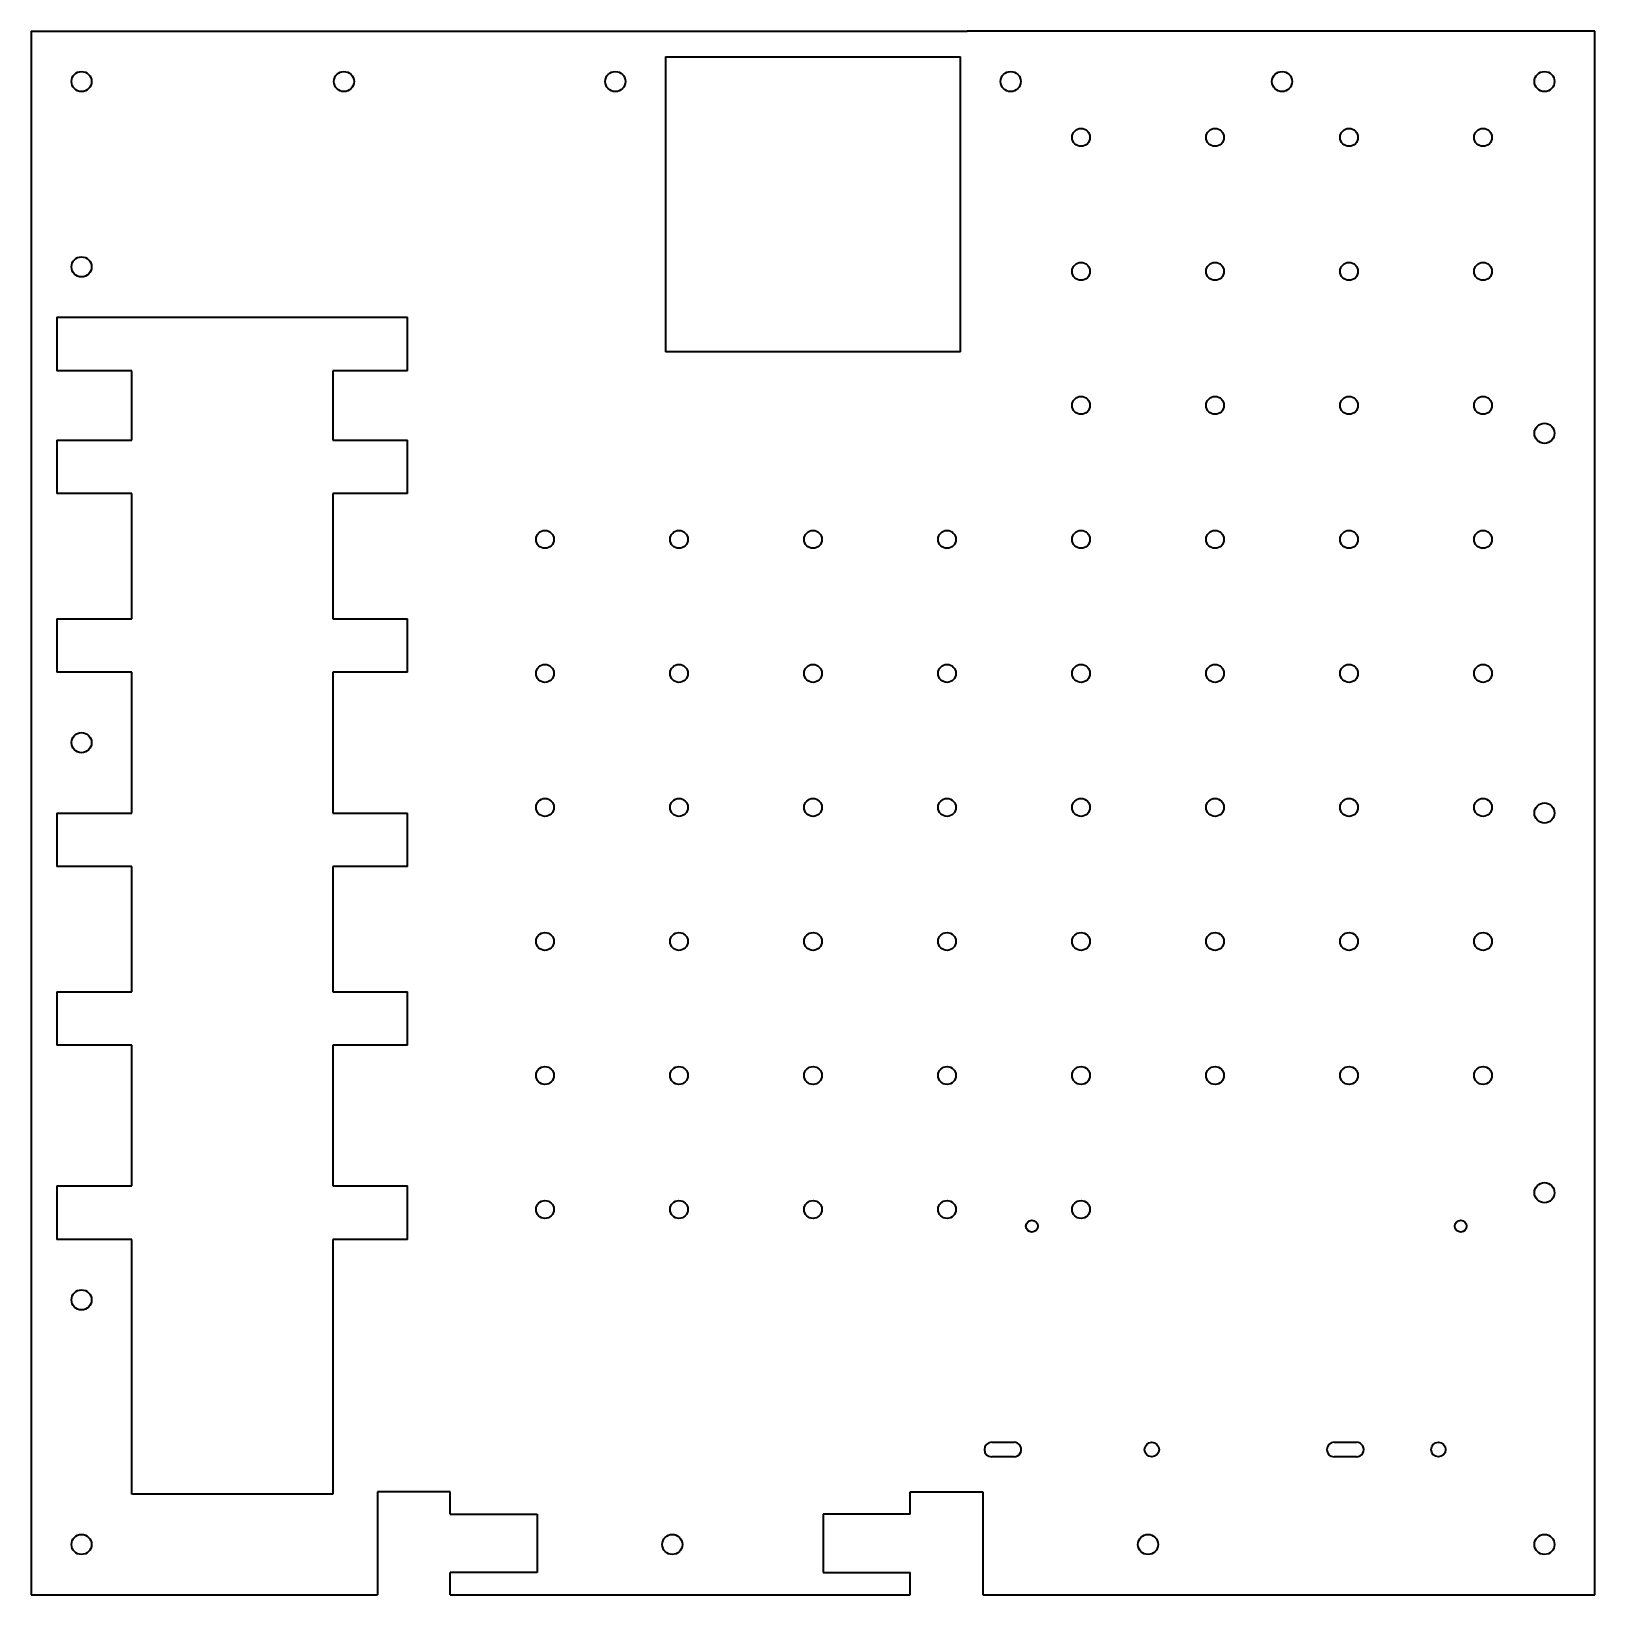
# Model space of a CAD drawing. Extents: x 222 to 922, y 77 to 777.
import ezdxf

# ---------------------------------------------------------------- set-up
doc = ezdxf.new("R2010")
doc.units = 0

msp = doc.modelspace()

# ---------------------------------------------------------------- linework, layer by layer
at = {"color": 7, "lineweight": 35}
for p, q in [((222.475708, 776.812805), (641.475708, 776.812805)), ((222.475708, 776.812805), (222.475708, 644.312805)), ((922.475708, 776.812805), (641.475708, 776.812805)), ((922.475708, 76.812805), (922.475708, 776.812805)), ((506.475708, 765.312805), (638.475708, 765.312805)), ((506.475708, 765.312805), (506.475708, 633.312805)), ((638.475708, 633.312805), (638.475708, 765.312805)), ((222.475708, 644.312805), (222.475708, 76.812805)), ((233.975708, 648.812805), (233.975708, 624.812805)), ((233.975708, 648.812805), (390.975708, 648.812805)), ((390.975708, 624.812805), (390.975708, 648.812805)), ((638.475708, 633.312805), (506.475708, 633.312805)), ((267.475708, 624.812805), (233.975708, 624.812805)), ((267.475708, 593.812805), (267.475708, 624.812805)), ((357.475708, 624.812805), (357.475708, 593.812805)), ((390.975708, 624.812805), (357.475708, 624.812805)), ((233.975708, 593.812805), (233.975708, 569.812805)), ((233.975708, 593.812805), (267.475708, 593.812805)), ((357.475708, 593.812805), (390.975708, 593.812805)), ((390.975708, 569.812805), (390.975708, 593.812805)), ((267.475708, 569.812805), (233.975708, 569.812805)), ((267.475708, 513.812805), (267.475708, 569.812805)), ((390.975708, 569.812805), (357.475708, 569.812805)), ((357.475708, 569.812805), (357.475708, 513.812805)), ((233.975708, 513.812805), (233.975708, 489.812805)), ((233.975708, 513.812805), (267.475708, 513.812805)), ((357.475708, 513.812805), (390.975708, 513.812805)), ((390.975708, 489.812805), (390.975708, 513.812805)), ((267.475708, 489.812805), (233.975708, 489.812805)), ((267.475708, 426.812805), (267.475708, 489.812805)), ((390.975708, 489.812805), (357.475708, 489.812805)), ((357.475708, 489.812805), (357.475708, 426.812805)), ((233.975708, 426.812805), (233.975708, 402.812805)), ((233.975708, 426.812805), (267.475708, 426.812805)), ((357.475708, 426.812805), (390.975708, 426.812805)), ((390.975708, 402.812805), (390.975708, 426.812805)), ((267.475708, 402.812805), (233.975708, 402.812805)), ((267.475708, 346.812805), (267.475708, 402.812805)), ((390.975708, 402.812805), (357.475708, 402.812805)), ((357.475708, 402.812805), (357.475708, 346.812805)), ((233.975708, 346.812805), (233.975708, 322.812805)), ((233.975708, 346.812805), (267.475708, 346.812805)), ((357.475708, 346.812805), (390.975708, 346.812805)), ((390.975708, 322.812805), (390.975708, 346.812805)), ((267.475708, 322.812805), (233.975708, 322.812805)), ((267.475708, 259.812805), (267.475708, 322.812805)), ((390.975708, 322.812805), (357.475708, 322.812805)), ((357.475708, 322.812805), (357.475708, 259.812805)), ((233.975708, 259.812805), (233.975708, 235.812805)), ((233.975708, 259.812805), (267.475708, 259.812805)), ((357.475708, 259.812805), (390.975708, 259.812805)), ((390.975708, 235.812805), (390.975708, 259.812805)), ((267.475708, 235.812805), (233.975708, 235.812805)), ((267.475708, 121.812805), (267.475708, 235.812805)), ((390.975708, 235.812805), (357.475708, 235.812805)), ((357.475708, 235.812805), (357.475708, 121.812805)), ((357.475708, 121.812805), (267.475708, 121.812805)), ((377.475708, 122.812805), (377.475708, 76.812805)), ((409.975708, 122.812805), (377.475708, 122.812805)), ((615.975708, 122.812805), (648.475708, 122.812805)), ((648.475708, 122.812805), (648.475708, 76.812805)), ((409.975708, 112.812805), (448.975708, 112.812805)), ((448.975708, 112.812805), (448.975708, 86.812805)), ((576.975708, 112.812805), (576.975708, 86.812805)), ((615.975708, 112.812805), (576.975708, 112.812805)), ((448.975708, 86.812805), (409.975708, 86.812805)), ((576.975708, 86.812805), (615.975708, 86.812805)), ((222.475708, 76.812805), (357.475708, 76.812805)), ((357.475708, 76.812805), (377.475708, 76.812805)), ((409.975708, 76.812805), (615.975708, 76.812805)), ((648.475708, 76.812805), (922.475708, 76.812805))]:
    msp.add_line(p, q, dxfattribs=at)
at = {"color": 7, "lineweight": 35, "ltscale": 0.25}
for p, q in [((652.475708, 145.062805), (662.475708, 145.062805)), ((805.775696, 145.062805), (815.775696, 145.062805)), ((662.475708, 138.562805), (652.475708, 138.562805)), ((815.775696, 138.562805), (805.775696, 138.562805)), ((409.975708, 112.812805), (409.975708, 122.812805)), ((615.975708, 112.812805), (615.975708, 122.812805)), ((409.975708, 76.812805), (409.975708, 86.812805)), ((615.975708, 76.812805), (615.975708, 86.812805))]:
    msp.add_line(p, q, dxfattribs=at)
at = {"color": 7, "lineweight": 35}
for centre, radius in [((244.975708, 754.312805), 4.5), ((362.475708, 754.312805), 4.5), ((483.975708, 754.312805), 4.5), ((660.975708, 754.312805), 4.5), ((782.475708, 754.312805), 4.5), ((899.975708, 754.312805), 4.5), ((692.475708, 729.312805), 4), ((752.475708, 729.312805), 4), ((812.475708, 729.312805), 4), ((872.475708, 729.312805), 4), ((244.975708, 671.312805), 4.5), ((692.475708, 669.312805), 4), ((752.475708, 669.312805), 4), ((812.475708, 669.312805), 4), ((872.475708, 669.312805), 4), ((692.475708, 609.312805), 4), ((752.475708, 609.312805), 4), ((812.475708, 609.312805), 4), ((872.475708, 609.312805), 4), ((899.975708, 596.812805), 4.5), ((452.475708, 549.312805), 4), ((512.475708, 549.312805), 4), ((572.475708, 549.312805), 4), ((632.475708, 549.312805), 4), ((692.475708, 549.312805), 4), ((752.475708, 549.312805), 4), ((812.475708, 549.312805), 4), ((872.475708, 549.312805), 4), ((452.475708, 489.312805), 4), ((512.475708, 489.312805), 4), ((572.475708, 489.312805), 4), ((632.475708, 489.312805), 4), ((692.475708, 489.312805), 4), ((752.475708, 489.312805), 4), ((812.475708, 489.312805), 4), ((872.475708, 489.312805), 4), ((244.975708, 458.312805), 4.5), ((452.475708, 429.312805), 4), ((512.475708, 429.312805), 4), ((572.475708, 429.312805), 4), ((632.475708, 429.312805), 4), ((692.475708, 429.312805), 4), ((752.475708, 429.312805), 4), ((812.475708, 429.312805), 4), ((872.475708, 429.312805), 4), ((899.975708, 426.812805), 4.5), ((452.475708, 369.312805), 4), ((512.475708, 369.312805), 4), ((572.475708, 369.312805), 4), ((632.475708, 369.312805), 4), ((692.475708, 369.312805), 4), ((752.475708, 369.312805), 4), ((812.475708, 369.312805), 4), ((872.475708, 369.312805), 4), ((452.475708, 309.312805), 4), ((512.475708, 309.312805), 4), ((572.475708, 309.312805), 4), ((632.475708, 309.312805), 4), ((692.475708, 309.312805), 4), ((752.475708, 309.312805), 4), ((812.475708, 309.312805), 4), ((872.475708, 309.312805), 4), ((899.975708, 256.812805), 4.5), ((452.475708, 249.312805), 4), ((512.475708, 249.312805), 4), ((572.475708, 249.312805), 4), ((632.475708, 249.312805), 4), ((692.475708, 249.312805), 4), ((670.475708, 241.812805), 2.65), ((862.475708, 241.812805), 2.65), ((244.975708, 208.812805), 4.5), ((724.17572, 141.812805), 3.25), ((852.475708, 141.812805), 3.25), ((244.975708, 99.312805), 4.5), ((509.475708, 99.312805), 4.5), ((722.475708, 99.312805), 4.5), ((899.975708, 99.312805), 4.5)]:
    msp.add_circle(centre, radius, dxfattribs=at)
for centre, start, end in [((652.475708, 141.812805), 90.000003, 269.999997), ((662.475708, 141.812805), 269.999997, 90.000003), ((805.775696, 141.812805), 90.000003, 269.999997), ((815.775696, 141.812805), 269.999997, 90.000003)]:
    msp.add_arc(centre, 3.25, start, end, dxfattribs=at)

doc.saveas('drawing.dxf')
